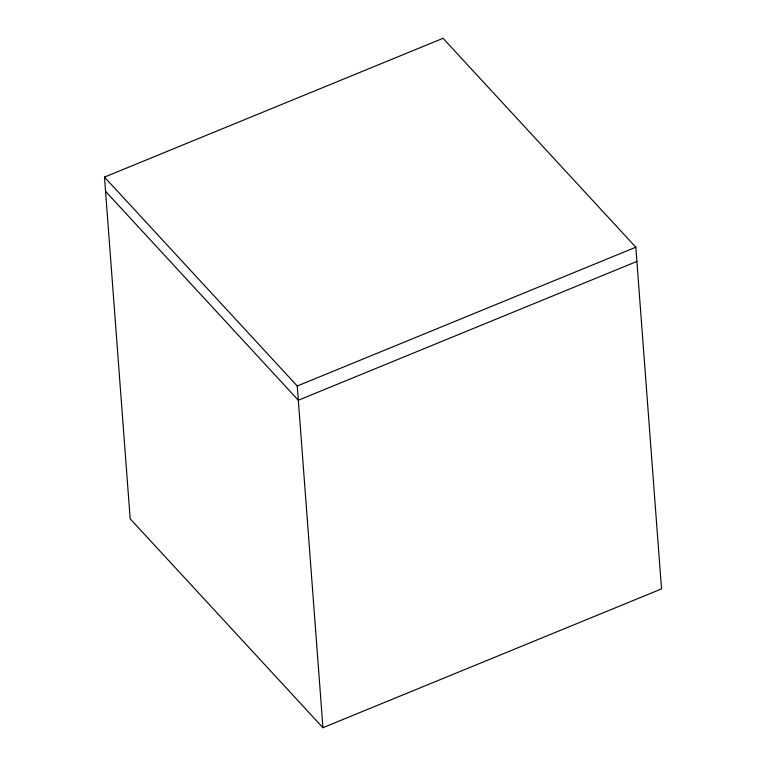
<?xml version="1.0" encoding="UTF-8"?>
<svg xmlns="http://www.w3.org/2000/svg" width="766" height="766" viewBox="0 0 766 766"><rect width="100%" height="100%" fill="white"/><g stroke="black" fill="none" stroke-linecap="round" stroke-linejoin="round"><path stroke-width="1.15" d="M104.482 177.099L443.054 38.3L635.828 247.207L661.518 588.901L322.946 727.7L130.172 518.793L104.482 177.099L297.256 386.007L322.946 727.7M297.256 386.007L635.828 247.207M636.9 261.445L298.319 400.245L105.555 191.337"/></g></svg>
